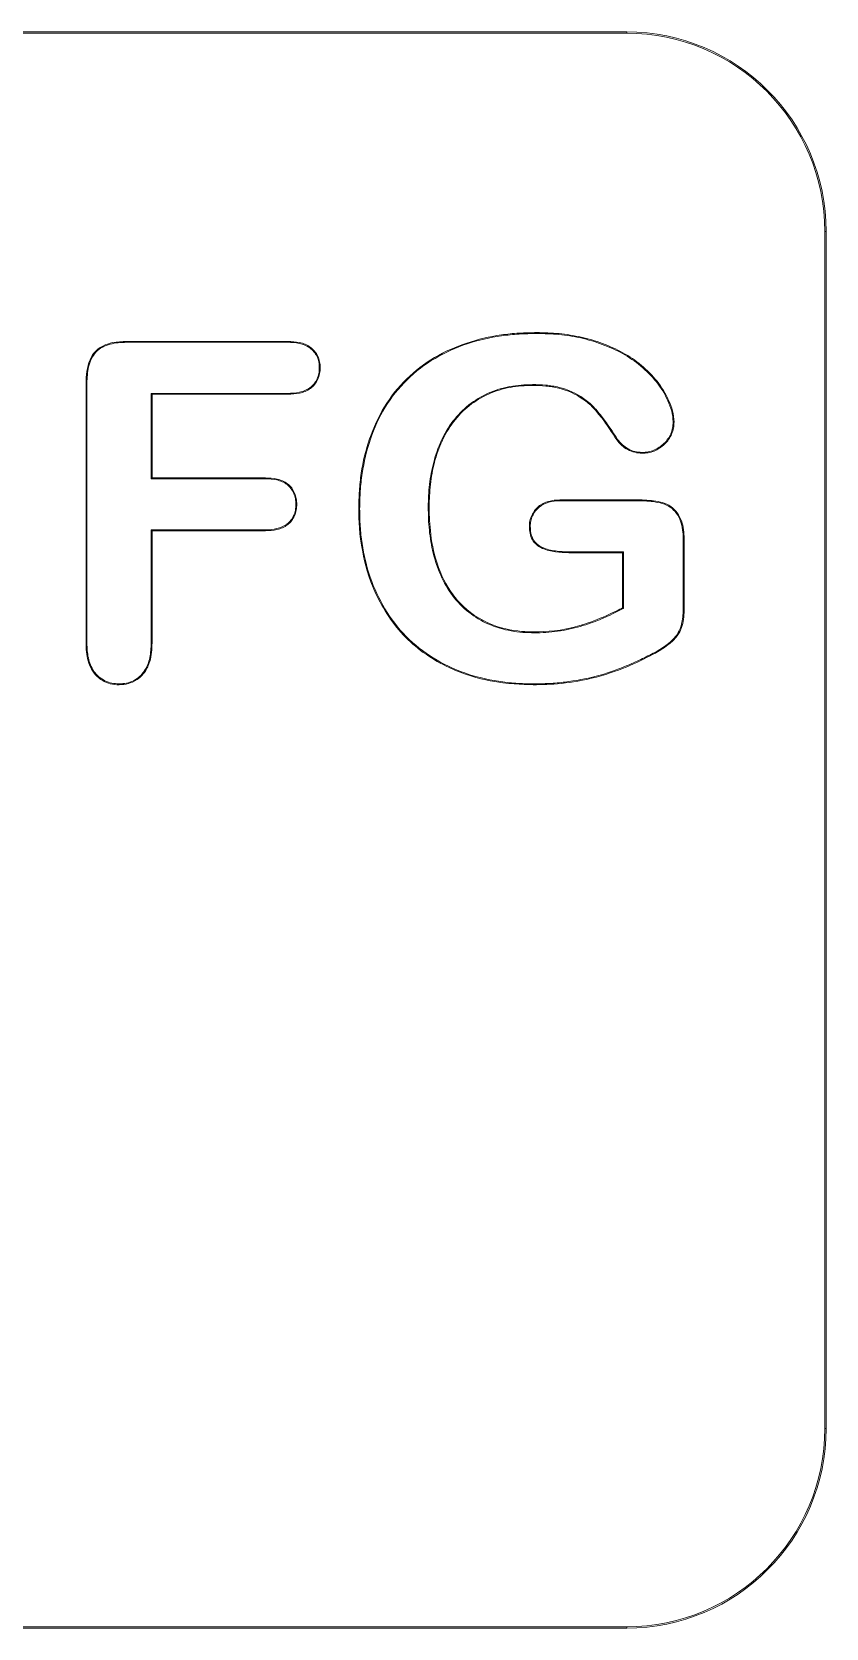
# Model space of a CAD drawing. Header units: millimetres. Extents: x 14 to 1104, y 14 to 850.
# Drawn here: x 231.79 to 239.76, y 177.63 to 193.63 of the extents above; entities that cross this region are included whole.
import ezdxf

# ---------------------------------------------------------------- set-up
doc = ezdxf.new("R2010")
doc.units = ezdxf.units.MM
doc.header["$LTSCALE"] = 4
doc.layers.add('Visible (ANSI)', color=7, linetype='Continuous', lineweight=9)
doc.layers.add('Visible Narrow (ANSI)', color=7, linetype='Continuous', lineweight=9)

msp = doc.modelspace()

# ---------------------------------------------------------------- linework, layer by layer
at = {"layer": 'Visible (ANSI)'}
for p, q in [((237.76, 193.634), (201.76, 193.634)), ((237.76, 193.621), (201.76, 193.621)), ((239.747, 179.634), (239.747, 191.634)), ((239.76, 179.634), (239.76, 191.634)), ((236.857, 190.611), (236.857, 190.62)), ((232.741, 190.532), (234.36, 190.532)), ((232.742, 190.523), (232.741, 190.532)), ((232.742, 190.523), (234.359, 190.523)), ((234.359, 190.523), (234.36, 190.532)), ((234.676, 190.268), (234.685, 190.268)), ((232.336, 187.508), (232.336, 190.112)), ((232.345, 190.112), (232.336, 190.112)), ((232.345, 187.508), (232.345, 190.112)), ((236.815, 190.099), (236.815, 190.091)), ((232.989, 190.011), (232.998, 190.002)), ((232.989, 190.011), (232.989, 189.155)), ((234.359, 190.011), (232.989, 190.011)), ((234.36, 190.002), (232.998, 190.002)), ((232.998, 190.002), (232.998, 189.164)), ((234.359, 190.011), (234.36, 190.002)), ((238.226, 189.724), (238.235, 189.724)), ((237.668, 189.55), (237.661, 189.545)), ((237.914, 189.419), (237.914, 189.411)), ((232.989, 189.155), (232.998, 189.164)), ((232.989, 189.155), (234.136, 189.155)), ((232.998, 189.164), (234.136, 189.164)), ((234.136, 189.155), (234.136, 189.164)), ((234.441, 188.898), (234.45, 188.898)), ((235.081, 188.855), (235.072, 188.855)), ((235.769, 188.872), (235.778, 188.872)), ((237.09, 188.943), (237.871, 188.943)), ((237.09, 188.935), (237.09, 188.943)), ((237.09, 188.935), (237.871, 188.935)), ((232.989, 188.643), (232.998, 188.634)), ((232.989, 188.643), (232.989, 187.511)), ((234.136, 188.643), (232.989, 188.643)), ((234.136, 188.643), (234.136, 188.634)), ((236.792, 188.675), (236.784, 188.675)), ((234.136, 188.634), (232.998, 188.634)), ((232.998, 188.634), (232.998, 187.511)), ((238.328, 188.53), (238.337, 188.53)), ((238.328, 188.53), (238.328, 187.877)), ((238.337, 188.53), (238.337, 187.877)), ((237.728, 188.422), (237.179, 188.422)), ((237.719, 188.414), (237.179, 188.414)), ((237.728, 188.422), (237.719, 188.414)), ((237.719, 187.861), (237.719, 188.414)), ((237.728, 187.855), (237.728, 188.422)), ((237.728, 187.855), (237.719, 187.861)), ((236.833, 187.611), (236.833, 187.62)), ((232.345, 187.508), (232.336, 187.508)), ((232.989, 187.511), (232.998, 187.511)), ((238.045, 187.415), (238.049, 187.408)), ((232.668, 187.099), (232.668, 187.09)), ((236.822, 187.099), (236.822, 187.09)), ((201.76, 177.647), (237.76, 177.647)), ((201.76, 177.634), (237.76, 177.634))]:
    msp.add_line(p, q, dxfattribs=at)
for centre, radius, start, end in [((237.76, 191.634), 2, 0, 90), ((237.76, 191.634), 1.987, 0, 90), ((237.76, 179.634), 1.987, 270, 0), ((237.76, 179.634), 2, 270, 0)]:
    msp.add_arc(centre, radius, start, end, dxfattribs=at)
for points, knots in [([(235.072, 188.855), (235.073, 188.914), (235.074, 188.974), (235.082, 189.092), (235.088, 189.151), (235.115, 189.327), (235.142, 189.442), (235.219, 189.667), (235.269, 189.775), (235.392, 189.978), (235.466, 190.072), (235.636, 190.237), (235.731, 190.31), (235.935, 190.43), (236.044, 190.478), (236.269, 190.553), (236.385, 190.58), (236.561, 190.605), (236.62, 190.611), (236.738, 190.618), (236.798, 190.619), (236.857, 190.62)], [0, 0, 0, 0, 0.000177263, 0.000177263, 0.000354525, 0.000354525, 0.000709051, 0.000709051, 0.001063576, 0.001063576, 0.001418102, 0.001418102, 0.001772627, 0.001772627, 0.002127153, 0.002127153, 0.002481678, 0.002481678, 0.002658941, 0.002658941, 0.002836204, 0.002836204, 0.002836204, 0.002836204]), ([(235.081, 188.855), (235.082, 188.914), (235.083, 188.973), (235.091, 189.091), (235.097, 189.15), (235.124, 189.325), (235.151, 189.44), (235.227, 189.663), (235.276, 189.771), (235.399, 189.973), (235.473, 190.066), (235.641, 190.23), (235.736, 190.302), (235.939, 190.422), (236.047, 190.47), (236.271, 190.545), (236.387, 190.571), (236.562, 190.596), (236.621, 190.602), (236.739, 190.609), (236.798, 190.61), (236.857, 190.611)], [0, 0, 0, 0, 0.000176224, 0.000176224, 0.000352631, 0.000352631, 0.000705444, 0.000705444, 0.001058257, 0.001058257, 0.001411069, 0.001411069, 0.001763882, 0.001763882, 0.002116695, 0.002116695, 0.002469508, 0.002469508, 0.002645914, 0.002645914, 0.002822159, 0.002822159, 0.002822159, 0.002822159]), ([(236.857, 190.62), (236.932, 190.619), (237.007, 190.617), (237.155, 190.603), (237.23, 190.591), (237.376, 190.558), (237.448, 190.537), (237.588, 190.484), (237.656, 190.454), (237.853, 190.346), (237.97, 190.248), (238.111, 190.074), (238.15, 190.009), (238.196, 189.907), (238.21, 189.872), (238.229, 189.799), (238.233, 189.762), (238.235, 189.724)], [0, 0, 0, 0, 0.000222348, 0.000222348, 0.000444697, 0.000444697, 0.000667045, 0.000667045, 0.000889393, 0.000889393, 0.00133409, 0.00133409, 0.001556438, 0.001556438, 0.001667612, 0.001667612, 0.001778786, 0.001778786, 0.001778786, 0.001778786]), ([(236.857, 190.611), (236.932, 190.61), (237.006, 190.608), (237.154, 190.594), (237.228, 190.582), (237.373, 190.55), (237.445, 190.529), (237.584, 190.476), (237.653, 190.446), (237.848, 190.339), (237.964, 190.241), (238.104, 190.069), (238.142, 190.005), (238.188, 189.903), (238.202, 189.869), (238.221, 189.798), (238.224, 189.762), (238.226, 189.724)], [0, 0, 0, 0, 0.000220538, 0.000220538, 0.000441236, 0.000441236, 0.000661934, 0.000661934, 0.000882632, 0.000882632, 0.001324029, 0.001324029, 0.001544727, 0.001544727, 0.001655076, 0.001655076, 0.001764906, 0.001764906, 0.001764906, 0.001764906]), ([(232.336, 190.112), (232.338, 190.188), (232.343, 190.272), (232.389, 190.378), (232.406, 190.405), (232.458, 190.461), (232.49, 190.478), (232.533, 190.5), (232.568, 190.512), (232.65, 190.528), (232.696, 190.531), (232.741, 190.532)], [0, 0, 0, 0, 0.02279927, 0.02279927, 0.03161071, 0.03161071, 0.04361711, 0.04361711, 0.06548298, 0.06548298, 0.09142412, 0.09142412, 0.09142412, 0.09142412]), ([(232.345, 190.112), (232.346, 190.168), (232.349, 190.224), (232.375, 190.332), (232.398, 190.384), (232.453, 190.443), (232.476, 190.46), (232.524, 190.487), (232.55, 190.496), (232.63, 190.519), (232.685, 190.522), (232.742, 190.523)], [0, 0, 0, 0, 0.0001633461, 0.0001633461, 0.000326789, 0.000326789, 0.0004085105, 0.0004085105, 0.0004902319, 0.0004902319, 0.0006535664, 0.0006535664, 0.0006535664, 0.0006535664]), ([(234.359, 190.523), (234.399, 190.522), (234.438, 190.52), (234.513, 190.504), (234.55, 190.489), (234.612, 190.444), (234.637, 190.414), (234.662, 190.363), (234.668, 190.344), (234.675, 190.307), (234.675, 190.288), (234.676, 190.268)], [0, 0, 0, 0, 0.0001146137, 0.0001146137, 0.0002293843, 0.0002293843, 0.0003441549, 0.0003441549, 0.0004015402, 0.0004015402, 0.0004585585, 0.0004585585, 0.0004585585, 0.0004585585]), ([(234.36, 190.532), (234.399, 190.53), (234.439, 190.529), (234.516, 190.512), (234.553, 190.497), (234.618, 190.451), (234.644, 190.419), (234.67, 190.366), (234.676, 190.347), (234.683, 190.308), (234.684, 190.288), (234.685, 190.268)], [0, 0, 0, 0, 0.0001179355, 0.0001179355, 0.000235871, 0.000235871, 0.0003538066, 0.0003538066, 0.0004127743, 0.0004127743, 0.0004717421, 0.0004717421, 0.0004717421, 0.0004717421]), ([(234.676, 190.268), (234.675, 190.249), (234.675, 190.229), (234.668, 190.192), (234.662, 190.173), (234.638, 190.121), (234.613, 190.09), (234.551, 190.045), (234.514, 190.031), (234.438, 190.014), (234.399, 190.012), (234.359, 190.011)], [0, 0, 0, 0, 0.0000567949, 0.0000567949, 0.0001139529, 0.0001139529, 0.0002282691, 0.0002282691, 0.0003425852, 0.0003425852, 0.0004567505, 0.0004567505, 0.0004567505, 0.0004567505]), ([(234.685, 190.268), (234.684, 190.248), (234.683, 190.229), (234.676, 190.189), (234.67, 190.17), (234.645, 190.116), (234.619, 190.084), (234.555, 190.037), (234.517, 190.022), (234.439, 190.005), (234.399, 190.004), (234.36, 190.002)], [0, 0, 0, 0, 0.0000588697, 0.0000588697, 0.0001177394, 0.0001177394, 0.0002354787, 0.0002354787, 0.0003532181, 0.0003532181, 0.0004709574, 0.0004709574, 0.0004709574, 0.0004709574]), ([(236.815, 190.099), (236.815, 190.099), (236.815, 190.099), (236.815, 190.099), (236.739, 190.097), (236.663, 190.093), (236.514, 190.065), (236.44, 190.043), (236.301, 189.981), (236.236, 189.942), (236.116, 189.847), (236.063, 189.792), (235.971, 189.671), (235.932, 189.605), (235.868, 189.467), (235.843, 189.395), (235.805, 189.249), (235.791, 189.174), (235.773, 189.024), (235.771, 188.948), (235.769, 188.872), (235.769, 188.872), (235.769, 188.872), (235.769, 188.872)], [0, 0, 0, 0, 0.000000203, 0.000000203, 0.000000203, 0.000225044, 0.000225044, 0.000449885, 0.000449885, 0.000674726, 0.000674726, 0.000899567, 0.000899567, 0.001124408, 0.001124408, 0.001349249, 0.001349249, 0.00157409, 0.00157409, 0.001798931, 0.001798931, 0.001798931, 0.001799091, 0.001799091, 0.001799091, 0.001799091]), ([(236.815, 190.091), (236.74, 190.088), (236.664, 190.085), (236.516, 190.057), (236.443, 190.035), (236.306, 189.973), (236.24, 189.934), (236.122, 189.841), (236.069, 189.786), (235.978, 189.666), (235.939, 189.601), (235.877, 189.464), (235.851, 189.393), (235.813, 189.247), (235.799, 189.173), (235.782, 189.023), (235.78, 188.948), (235.778, 188.872)], [0, 0, 0, 0, 0.000223222, 0.000223222, 0.000446444, 0.000446444, 0.000669665, 0.000669665, 0.000892887, 0.000892887, 0.001116109, 0.001116109, 0.001339331, 0.001339331, 0.001562552, 0.001562552, 0.001785774, 0.001785774, 0.001785774, 0.001785774]), ([(237.668, 189.55), (237.62, 189.625), (237.57, 189.699), (237.489, 189.806), (237.461, 189.84), (237.399, 189.906), (237.364, 189.935), (237.252, 190.011), (237.169, 190.049), (237.038, 190.082), (236.994, 190.089), (236.904, 190.098), (236.859, 190.098), (236.815, 190.099), (236.815, 190.099), (236.815, 190.099), (236.815, 190.099)], [0, 0, 0, 0, 0.000269377, 0.000269377, 0.000404313, 0.000404313, 0.000539249, 0.000539249, 0.000809121, 0.000809121, 0.000944057, 0.000944057, 0.001078994, 0.001078994, 0.001078994, 0.0010792, 0.0010792, 0.0010792, 0.0010792]), ([(237.661, 189.545), (237.612, 189.62), (237.563, 189.694), (237.482, 189.8), (237.454, 189.835), (237.393, 189.9), (237.358, 189.928), (237.248, 190.003), (237.166, 190.041), (237.036, 190.073), (236.992, 190.08), (236.904, 190.089), (236.859, 190.09), (236.815, 190.091)], [0, 0, 0, 0, 0.000267764, 0.000267764, 0.000401646, 0.000401646, 0.000535528, 0.000535528, 0.000803292, 0.000803292, 0.000937174, 0.000937174, 0.001071056, 0.001071056, 0.001071056, 0.001071056]), ([(238.235, 189.724), (238.234, 189.704), (238.233, 189.683), (238.225, 189.642), (238.219, 189.622), (238.195, 189.564), (238.17, 189.53), (238.109, 189.473), (238.074, 189.449), (238.016, 189.425), (237.996, 189.419), (237.955, 189.412), (237.935, 189.412), (237.914, 189.411)], [0, 0, 0, 0, 0.0000617729, 0.0000617729, 0.0001235459, 0.0001235459, 0.0002470917, 0.0002470917, 0.0003706376, 0.0003706376, 0.0004324105, 0.0004324105, 0.0004941834, 0.0004941834, 0.0004941834, 0.0004941834]), ([(238.226, 189.724), (238.225, 189.704), (238.224, 189.684), (238.217, 189.644), (238.211, 189.625), (238.187, 189.569), (238.163, 189.536), (238.104, 189.48), (238.07, 189.457), (238.014, 189.434), (237.994, 189.428), (237.955, 189.421), (237.935, 189.42), (237.914, 189.419)], [0, 0, 0, 0, 0.0000595807, 0.0000595807, 0.0001196713, 0.0001196713, 0.0002398524, 0.0002398524, 0.0003600336, 0.0003600336, 0.0004201242, 0.0004201242, 0.0004797213, 0.0004797213, 0.0004797213, 0.0004797213]), ([(237.914, 189.411), (237.889, 189.413), (237.864, 189.414), (237.816, 189.426), (237.793, 189.435), (237.749, 189.459), (237.728, 189.473), (237.692, 189.507), (237.676, 189.526), (237.661, 189.545)], [0, 0, 0, 0, 0.0000734125, 0.0000734125, 0.0001468251, 0.0001468251, 0.0002202376, 0.0002202376, 0.0002936501, 0.0002936501, 0.0002936501, 0.0002936501]), ([(237.914, 189.419), (237.889, 189.421), (237.865, 189.423), (237.819, 189.434), (237.796, 189.443), (237.754, 189.466), (237.734, 189.48), (237.699, 189.512), (237.683, 189.531), (237.668, 189.55)], [0, 0, 0, 0, 0.0000712781, 0.0000712781, 0.0001430498, 0.0001430498, 0.0002148215, 0.0002148215, 0.000286121, 0.000286121, 0.000286121, 0.000286121]), ([(234.136, 189.164), (234.175, 189.162), (234.214, 189.161), (234.29, 189.143), (234.327, 189.127), (234.389, 189.08), (234.413, 189.048), (234.436, 188.994), (234.442, 188.975), (234.448, 188.937), (234.449, 188.917), (234.45, 188.898)], [0, 0, 0, 0, 0.0001165119, 0.0001165119, 0.0002330239, 0.0002330239, 0.0003495358, 0.0003495358, 0.0004077918, 0.0004077918, 0.0004660478, 0.0004660478, 0.0004660478, 0.0004660478]), ([(234.136, 189.155), (234.175, 189.154), (234.213, 189.152), (234.287, 189.135), (234.323, 189.12), (234.382, 189.074), (234.405, 189.043), (234.428, 188.991), (234.433, 188.973), (234.44, 188.936), (234.44, 188.917), (234.441, 188.898)], [0, 0, 0, 0, 0.000113151, 0.000113151, 0.0002264666, 0.0002264666, 0.0003397821, 0.0003397821, 0.0003964399, 0.0003964399, 0.0004527497, 0.0004527497, 0.0004527497, 0.0004527497]), ([(234.45, 188.898), (234.449, 188.878), (234.448, 188.859), (234.442, 188.821), (234.436, 188.802), (234.412, 188.749), (234.388, 188.717), (234.326, 188.67), (234.289, 188.656), (234.214, 188.637), (234.175, 188.635), (234.136, 188.634)], [0, 0, 0, 0, 0.0000574103, 0.0000574103, 0.0001148206, 0.0001148206, 0.0002296413, 0.0002296413, 0.0003444619, 0.0003444619, 0.0004592826, 0.0004592826, 0.0004592826, 0.0004592826]), ([(234.441, 188.898), (234.44, 188.878), (234.44, 188.86), (234.433, 188.823), (234.427, 188.805), (234.405, 188.754), (234.381, 188.724), (234.322, 188.678), (234.286, 188.664), (234.213, 188.646), (234.175, 188.644), (234.136, 188.643)], [0, 0, 0, 0, 0.0000553771, 0.0000553771, 0.0001110977, 0.0001110977, 0.0002225389, 0.0002225389, 0.00033398, 0.00033398, 0.000445329, 0.000445329, 0.000445329, 0.000445329]), ([(236.822, 187.09), (236.706, 187.093), (236.569, 187.095), (236.271, 187.153), (236.13, 187.192), (235.817, 187.338), (235.667, 187.44), (235.416, 187.695), (235.316, 187.846), (235.17, 188.165), (235.133, 188.308), (235.077, 188.603), (235.074, 188.738), (235.072, 188.855)], [0, 0, 0, 0, 0.0350147, 0.0350147, 0.058747, 0.058747, 0.0843019, 0.0843019, 0.1098671, 0.1098671, 0.1344322, 0.1344322, 0.1730647, 0.1730647, 0.1730647, 0.1730647]), ([(236.822, 187.099), (236.764, 187.1), (236.706, 187.101), (236.589, 187.109), (236.531, 187.116), (236.358, 187.142), (236.245, 187.169), (235.915, 187.286), (235.711, 187.409), (235.384, 187.74), (235.264, 187.947), (235.149, 188.277), (235.123, 188.391), (235.097, 188.564), (235.09, 188.622), (235.083, 188.738), (235.082, 188.797), (235.081, 188.855)], [0, 0, 0, 0, 0.000174154, 0.000174154, 0.000348471, 0.000348471, 0.000697104, 0.000697104, 0.001394369, 0.001394369, 0.002091635, 0.002091635, 0.002440268, 0.002440268, 0.002614584, 0.002614584, 0.002788718, 0.002788718, 0.002788718, 0.002788718]), ([(235.769, 188.872), (235.769, 188.872), (235.769, 188.872), (235.769, 188.872), (235.77, 188.795), (235.772, 188.717), (235.788, 188.562), (235.801, 188.485), (235.856, 188.258), (235.918, 188.11), (236.059, 187.923), (236.114, 187.866), (236.236, 187.769), (236.304, 187.728), (236.448, 187.666), (236.524, 187.644), (236.639, 187.623), (236.678, 187.618), (236.756, 187.612), (236.794, 187.612), (236.833, 187.611), (236.833, 187.611), (236.833, 187.611), (236.833, 187.611)], [0, 0, 0, 0, 0.00000016, 0.00000016, 0.00000016, 0.000232025, 0.000232025, 0.000463891, 0.000463891, 0.000927622, 0.000927622, 0.001159487, 0.001159487, 0.001391352, 0.001391352, 0.001623218, 0.001623218, 0.00173915, 0.00173915, 0.001855083, 0.001855083, 0.001855083, 0.001855261, 0.001855261, 0.001855261, 0.001855261]), ([(235.778, 188.872), (235.779, 188.759), (235.783, 188.536), (235.894, 188.195), (235.946, 188.087), (236.072, 187.921), (236.156, 187.83), (236.379, 187.697), (236.476, 187.667), (236.662, 187.623), (236.756, 187.621), (236.833, 187.62)], [0.000001, 0.000001, 0.000001, 0.000001, 0.034127, 0.034127, 0.05088185, 0.05088185, 0.06368313, 0.06368313, 0.07421299, 0.07421299, 0.09152453, 0.09152453, 0.09152453, 0.09152453]), ([(236.784, 188.675), (236.784, 188.694), (236.785, 188.713), (236.792, 188.751), (236.799, 188.769), (236.823, 188.821), (236.846, 188.852), (236.905, 188.901), (236.94, 188.918), (237.013, 188.939), (237.052, 188.942), (237.09, 188.943)], [0, 0, 0, 0, 0.0000565409, 0.0000565409, 0.0001130819, 0.0001130819, 0.0002261638, 0.0002261638, 0.0003392457, 0.0003392457, 0.0004523276, 0.0004523276, 0.0004523276, 0.0004523276]), ([(236.792, 188.675), (236.793, 188.694), (236.794, 188.713), (236.801, 188.748), (236.807, 188.766), (236.83, 188.816), (236.853, 188.846), (236.91, 188.893), (236.943, 188.91), (237.015, 188.931), (237.052, 188.933), (237.09, 188.935)], [0, 0, 0, 0, 0.0000545096, 0.0000545096, 0.0001093741, 0.0001093741, 0.0002191031, 0.0002191031, 0.000328832, 0.000328832, 0.0004383867, 0.0004383867, 0.0004383867, 0.0004383867]), ([(237.871, 188.943), (237.932, 188.943), (237.993, 188.94), (238.083, 188.925), (238.113, 188.919), (238.17, 188.898), (238.197, 188.883), (238.267, 188.824), (238.3, 188.77), (238.333, 188.652), (238.335, 188.591), (238.337, 188.53)], [0, 0, 0, 0, 0.0001814612, 0.0001814612, 0.0002721918, 0.0002721918, 0.0003629224, 0.0003629224, 0.0005443837, 0.0005443837, 0.0007258449, 0.0007258449, 0.0007258449, 0.0007258449]), ([(237.871, 188.935), (237.932, 188.934), (237.992, 188.932), (238.081, 188.917), (238.11, 188.91), (238.166, 188.89), (238.192, 188.875), (238.26, 188.819), (238.292, 188.766), (238.324, 188.651), (238.327, 188.591), (238.328, 188.53)], [0, 0, 0, 0, 0.0001781673, 0.0001781673, 0.0002672697, 0.0002672697, 0.000356372, 0.000356372, 0.0005345766, 0.0005345766, 0.000712658, 0.000712658, 0.000712658, 0.000712658]), ([(237.179, 188.414), (237.134, 188.414), (237.089, 188.416), (237, 188.429), (236.955, 188.439), (236.873, 188.476), (236.836, 188.505), (236.802, 188.564), (236.794, 188.586), (236.786, 188.63), (236.785, 188.653), (236.784, 188.675)], [0, 0, 0, 0, 0.000134755, 0.000134755, 0.0002695101, 0.0002695101, 0.0004042651, 0.0004042651, 0.0004716426, 0.0004716426, 0.0005390201, 0.0005390201, 0.0005390201, 0.0005390201]), ([(237.179, 188.422), (237.134, 188.423), (237.089, 188.424), (237.001, 188.438), (236.957, 188.447), (236.878, 188.483), (236.842, 188.512), (236.81, 188.567), (236.803, 188.588), (236.795, 188.631), (236.794, 188.653), (236.792, 188.675)], [0, 0, 0, 0, 0.0001313952, 0.0001313952, 0.0002628428, 0.0002628428, 0.0003942903, 0.0003942903, 0.0004600141, 0.0004600141, 0.0005253773, 0.0005253773, 0.0005253773, 0.0005253773]), ([(236.833, 187.62), (236.959, 187.622), (237.095, 187.626), (237.481, 187.739), (237.661, 187.831), (237.719, 187.861)], [0.000001, 0.000001, 0.000001, 0.000001, 0.03780414, 0.03780414, 0.07429133, 0.07429133, 0.07429133, 0.07429133]), ([(236.833, 187.611), (236.833, 187.611), (236.834, 187.611), (236.834, 187.611), (236.872, 187.612), (236.911, 187.612), (236.989, 187.617), (237.027, 187.621), (237.143, 187.637), (237.219, 187.653), (237.368, 187.697), (237.442, 187.723), (237.585, 187.783), (237.654, 187.818), (237.723, 187.853), (237.725, 187.854), (237.726, 187.855), (237.728, 187.855)], [0, 0, 0, 0, 0.0000001788, 0.0000001788, 0.0000001788, 0.0001165351, 0.0001165351, 0.0002328914, 0.0002328914, 0.000465604, 0.000465604, 0.0006983166, 0.0006983166, 0.0009310292, 0.0009310292, 0.0009310292, 0.0009363886, 0.0009363886, 0.0009363886, 0.0009363886]), ([(238.328, 187.877), (238.328, 187.829), (238.326, 187.78), (238.31, 187.684), (238.295, 187.638), (238.242, 187.558), (238.206, 187.525), (238.129, 187.465), (238.087, 187.44), (238.045, 187.415)], [0, 0, 0, 0, 0.0001458243, 0.0001458243, 0.0002916807, 0.0002916807, 0.000437537, 0.000437537, 0.0005831554, 0.0005831554, 0.0005831554, 0.0005831554]), ([(238.337, 187.877), (238.337, 187.822), (238.334, 187.759), (238.309, 187.646), (238.287, 187.61), (238.252, 187.558), (238.223, 187.529), (238.145, 187.465), (238.099, 187.437), (238.049, 187.408)], [0, 0, 0, 0, 0.0165922, 0.0165922, 0.0346491, 0.0346491, 0.069476, 0.069476, 0.1206207, 0.1206207, 0.1206207, 0.1206207]), ([(232.668, 187.09), (232.635, 187.091), (232.61, 187.092), (232.557, 187.106), (232.527, 187.117), (232.462, 187.157), (232.432, 187.185), (232.394, 187.239), (232.375, 187.271), (232.34, 187.392), (232.337, 187.446), (232.336, 187.508)], [0, 0, 0, 0, 0.01004499, 0.01004499, 0.01736211, 0.01736211, 0.02574503, 0.02574503, 0.03089759, 0.03089759, 0.03657825, 0.03657825, 0.03657825, 0.03657825]), ([(232.668, 187.099), (232.643, 187.1), (232.619, 187.101), (232.571, 187.111), (232.548, 187.119), (232.482, 187.151), (232.444, 187.184), (232.387, 187.264), (232.37, 187.311), (232.348, 187.408), (232.346, 187.457), (232.345, 187.508)], [0, 0, 0, 0, 0.0000725125, 0.0000725125, 0.0001453688, 0.0001453688, 0.0002910813, 0.0002910813, 0.0004367939, 0.0004367939, 0.0005824159, 0.0005824159, 0.0005824159, 0.0005824159]), ([(232.998, 187.511), (232.996, 187.449), (232.994, 187.388), (232.964, 187.288), (232.949, 187.253), (232.913, 187.201), (232.888, 187.17), (232.815, 187.12), (232.783, 187.108), (232.73, 187.093), (232.703, 187.091), (232.668, 187.09)], [0, 0, 0, 0, 0.01866929, 0.01866929, 0.02916662, 0.02916662, 0.03634783, 0.03634783, 0.04252337, 0.04252337, 0.05254457, 0.05254457, 0.05254457, 0.05254457]), ([(232.989, 187.511), (232.988, 187.461), (232.986, 187.411), (232.966, 187.314), (232.948, 187.267), (232.892, 187.186), (232.855, 187.153), (232.789, 187.12), (232.765, 187.111), (232.718, 187.101), (232.694, 187.1), (232.668, 187.099)], [0, 0, 0, 0, 0.0001470642, 0.0001470642, 0.000294239, 0.000294239, 0.0004414137, 0.0004414137, 0.0005150011, 0.0005150011, 0.000588242, 0.000588242, 0.000588242, 0.000588242]), ([(238.045, 187.415), (237.997, 187.391), (237.95, 187.367), (237.854, 187.321), (237.805, 187.299), (237.658, 187.239), (237.557, 187.203), (237.351, 187.149), (237.247, 187.13), (237.088, 187.111), (237.035, 187.106), (236.929, 187.1), (236.876, 187.1), (236.822, 187.099)], [0, 0, 0, 0, 0.000158874, 0.000158874, 0.000317988, 0.000317988, 0.000636215, 0.000636215, 0.000954442, 0.000954442, 0.001113556, 0.001113556, 0.001272507, 0.001272507, 0.001272507, 0.001272507]), ([(238.049, 187.408), (237.895, 187.328), (237.713, 187.236), (237.192, 187.097), (236.996, 187.093), (236.822, 187.09)], [0, 0, 0, 0, 0.0519007, 0.0519007, 0.105701, 0.105701, 0.105701, 0.105701])]:
    msp.add_open_spline(points, degree=3, knots=knots, dxfattribs=at)
at = {"layer": 'Visible Narrow (ANSI)'}
for p, q in [((237.76, 193.621), (237.76, 193.634)), ((239.747, 191.634), (239.76, 191.634)), ((237.871, 188.935), (237.871, 188.943)), ((237.179, 188.422), (237.179, 188.414)), ((238.328, 187.877), (238.337, 187.877)), ((239.747, 179.634), (239.76, 179.634)), ((237.76, 177.647), (237.76, 177.634))]:
    msp.add_line(p, q, dxfattribs=at)

doc.saveas('drawing.dxf')
